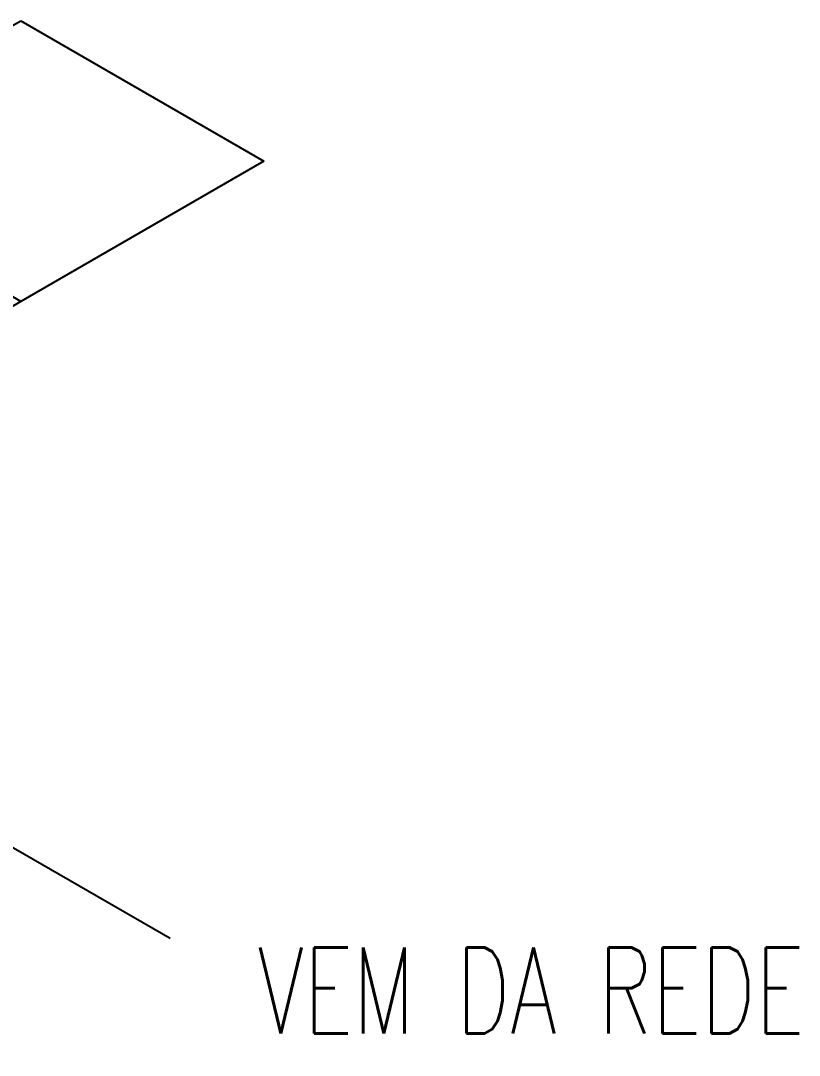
# Model space of a CAD drawing. Header units: millimetres. Extents: x 474.7 to 528.3, y 13.1 to 23.5.
# Drawn here: x 515.001 to 515.453, y 17.999 to 18.601 of the extents above; entities that cross this region are included whole.
import ezdxf

# ---------------------------------------------------------------- set-up
doc = ezdxf.new("R2010")
doc.units = ezdxf.units.MM
doc.header["$LTSCALE"] = 2.5
doc.linetypes.add('HIDDEN2', pattern=[0.1875, 0.125, -0.0625])
for name, color, linetype in [('I-AGUA FRIA', 5, 'Continuous'), ('I-ARQ', 8, 'Continuous'), ('I-NORMO_INST', 4, 'Continuous')]:
    doc.layers.add(name, color=color, linetype=linetype)
doc.styles.add('25', font='ROMANS.SHX', dxfattribs={"width": 0.7, "height": 0.05})

msp = doc.modelspace()

# ---------------------------------------------------------------- linework, layer by layer
at = {"layer": 'I-AGUA FRIA', "linetype": 'HIDDEN2'}
msp.add_line((514.57265, 18.36463, 5.21361), (515.0876, 18.06732, 5.21361), dxfattribs=at)
at = {"layer": 'I-ARQ', "extrusion": (0, 0.816497, 0.57735)}
for p, q in [((514.85928, 18.51925, 20.19305), (515.0007, 18.6009, 20.07758)), ((514.85928, 18.51925, 20.19305), (515.0007, 18.6009, 20.07758)), ((515.0007, 18.6009, 20.07758), (515.14212, 18.51925, 20.19305)), ((515.0007, 18.6009, 20.07758), (515.14212, 18.51925, 20.19305)), ((515.0007, 18.4376, 20.30852), (514.85928, 18.51925, 20.19305)), ((515.14212, 18.51925, 20.19305), (515.0007, 18.4376, 20.30852)), ((515.14212, 18.51925, 20.19305), (515.0007, 18.4376, 20.30852)), ((515.08202, 18.48455, 20.24212), (515.0608, 18.4723, 20.25944)), ((515.0007, 18.4376, 20.30852), (511.72149, 16.54435, 22.98598))]:
    msp.add_line(p, q, dxfattribs=at)

# ---------------------------------------------------------------- texts
at = {"layer": 'I-NORMO_INST', "style": '25', "width": 0.7}
msp.add_text('VEM DA REDE', height=0.05, dxfattribs=at).set_placement((515.13835, 18.01204))

doc.saveas('drawing.dxf')
